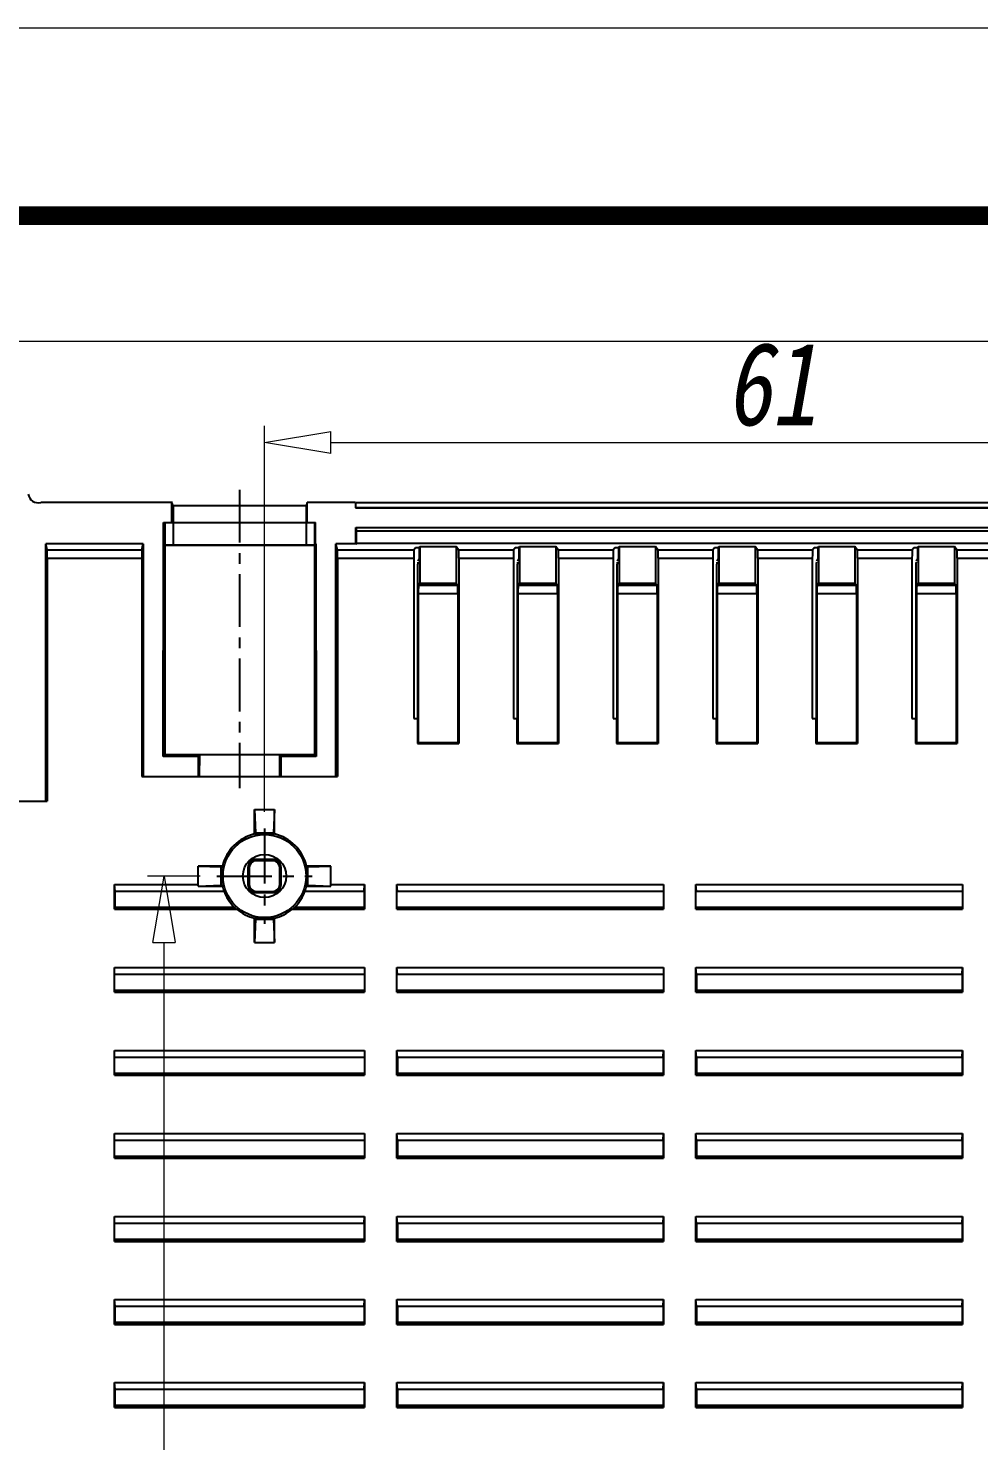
# Model space of a CAD drawing. Header units: millimetres. Extents: x 2151 to 2806, y 681 to 1136.
# Drawn here: x 2535.2 to 2592.5, y 1051.2 to 1136.3 of the extents above; entities that cross this region are included whole.
import ezdxf

# ---------------------------------------------------------------- set-up
doc = ezdxf.new("R2010")
doc.units = ezdxf.units.MM
doc.linetypes.add('CENTER', pattern=[50.8, 31.75, -6.35, 6.35, -6.35])
doc.layers.add('02___PRT_ALL_AXES', color=7, linetype='Continuous')
doc.layers.add('dim', color=82, linetype='Continuous', lineweight=9)
doc.layers.add('from', color=7, linetype='Continuous', lineweight=13)
doc.styles.add('wuwei', font='SimSun.ttf', dxfattribs={"width": 0.8, "oblique": 10})
doc.dimstyles.new('wuwei', dxfattribs={"dimscale": 2, "dimtxt": 2.5, "dimasz": 1.5, "dimexe": 0.3, "dimexo": 0.3, "dimgap": 0.5, "dimtad": 1, "dimdsep": 46, "dimtxsty": 'wuwei', "dimblk": 'CLOSEDBLANK', "dimcen": 0, "dimclrd": 42, "dimclre": 40, "dimclrt": 74, "dimazin": 2, "dimtfac": 1, "dimtofl": 0, "dimtmove": 0, "dimatfit": 3, "dimfxl": 0, "dimlwd": 5, "dimlwe": 5, "dimarcsym": 0})

# ---------------------------------------------------------------- blocks, each defined once
blk = doc.blocks.new('_ClosedBlank')
at = {"color": 0, "linetype": 'ByBlock', "lineweight": -2}
for p, q in [((-1, 0.167), (0, 0)), ((-1, 0.167), (-1, -0.167)), ((0, 0), (-1, -0.167))]:
    blk.add_line(p, q, dxfattribs=at)
blk = doc.blocks.new('*D11')
at = {"layer": 'Defpoints', "color": 0}
for p in [(2717.726, 1117.423), (2503.929, 1095.74), (2717.726, 1095.705)]:
    blk.add_point(p, dxfattribs=at)
at = {"layer": 'dim', "color": 40, "lineweight": 5}
for p, q in [((2503.929, 1096.739), (2503.929, 1118.422)), ((2717.726, 1096.704), (2717.726, 1118.422))]:
    blk.add_line(p, q, dxfattribs=at)
at = {"layer": 'dim', "color": 42, "lineweight": 5}
blk.add_line((2507.929, 1117.423), (2713.726, 1117.423), dxfattribs=at)
at = {"layer": 'dim', "color": 42, "lineweight": 5, "xscale": 4, "yscale": 4, "zscale": 4, "rotation": 180}
blk.add_blockref('_ClosedBlank', (2503.929, 1117.423), dxfattribs=at)
at = {"layer": 'dim', "color": 42, "lineweight": 5, "xscale": 4, "yscale": 4, "zscale": 4}
blk.add_blockref('_ClosedBlank', (2717.726, 1117.423), dxfattribs=at)
at = {"layer": 'dim', "color": 74, "insert": (2610.828, 1120.922), "char_height": 5, "attachment_point": 5, "style": 'wuwei'}
blk.add_mtext('213.8', dxfattribs=at)
blk = doc.blocks.new('*D13')
at = {"layer": 'Defpoints', "color": 0}
for p in [(2610.463, 1111.31), (2610.463, 1108.607), (2549.463, 1088.07)]:
    blk.add_point(p, dxfattribs=at)
at = {"layer": 'dim', "color": 40, "lineweight": 5}
for p, q in [((2549.463, 1089.07), (2549.463, 1112.31)), ((2610.463, 1109.606), (2610.463, 1112.31))]:
    blk.add_line(p, q, dxfattribs=at)
at = {"layer": 'dim', "color": 42, "lineweight": 5}
blk.add_line((2553.463, 1111.31), (2606.463, 1111.31), dxfattribs=at)
at = {"layer": 'dim', "color": 42, "lineweight": 5, "xscale": 4, "yscale": 4, "zscale": 4, "rotation": 180}
blk.add_blockref('_ClosedBlank', (2549.463, 1111.31), dxfattribs=at)
at = {"layer": 'dim', "color": 42, "lineweight": 5, "xscale": 4, "yscale": 4, "zscale": 4}
blk.add_blockref('_ClosedBlank', (2610.463, 1111.31), dxfattribs=at)
at = {"layer": 'dim', "color": 74, "insert": (2579.963, 1114.81), "char_height": 5, "attachment_point": 5, "style": 'wuwei'}
blk.add_mtext('61', dxfattribs=at)
blk = doc.blocks.new('*D16')
at = {"layer": 'Defpoints', "color": 0}
for p in [(2543.416, 1085.201), (2546.593, 1085.201), (2546.599, 996.201)]:
    blk.add_point(p, dxfattribs=at)
at = {"layer": 'dim', "color": 40, "lineweight": 5}
for p, q in [((2545.593, 1085.201), (2542.416, 1085.201)), ((2545.599, 996.201), (2542.416, 996.201))]:
    blk.add_line(p, q, dxfattribs=at)
at = {"layer": 'dim', "color": 42, "lineweight": 5}
blk.add_line((2543.416, 1000.201), (2543.416, 1081.201), dxfattribs=at)
at = {"layer": 'dim', "color": 42, "lineweight": 5, "xscale": 4, "yscale": 4, "zscale": 4}
for p, rotation in [((2543.416, 1085.201), 90), ((2543.416, 996.201), 270)]:
    blk.add_blockref('_ClosedBlank', p, dxfattribs=dict(at, rotation=rotation))
at = {"layer": 'dim', "color": 74, "insert": (2539.916, 1040.701), "char_height": 5, "attachment_point": 5, "rotation": 90, "style": 'wuwei'}
blk.add_mtext('89', dxfattribs=at)

msp = doc.modelspace()

# ---------------------------------------------------------------- linework, layer by layer
at = {"color": 1, "linetype": 'CENTER', "ltscale": 0.1}
msp.add_line((2547.963, 1108.455), (2547.963, 1090.49), dxfattribs=at)
at = {"color": 7, "linetype": 'Continuous'}
for p, q in [((2543.914, 1107.7), (2535.988, 1107.7)), ((2543.888, 1106.501), (2543.888, 1107.701)), ((2543.961, 1107.491), (2543.888, 1107.701)), ((2552.038, 1107.701), (2551.964, 1107.491)), ((2554.936, 1107.701), (2552.038, 1107.701)), ((2552.038, 1106.501), (2552.038, 1107.701)), ((2554.936, 1107.701), (2554.936, 1107.374)), ((2707.478, 1107.683), (2554.989, 1107.683)), ((2551.964, 1107.491), (2543.961, 1107.491)), ((2543.961, 1107.491), (2543.961, 1105.142)), ((2551.964, 1107.491), (2551.964, 1105.142)), ((2554.936, 1107.374), (2554.963, 1107.401)), ((2554.936, 1107.374), (2707.47, 1107.374)), ((2554.963, 1107.401), (2707.47, 1107.401)), ((2543.388, 1106.501), (2552.538, 1106.501)), ((2543.388, 1105.199), (2543.388, 1106.501)), ((2543.461, 1106.501), (2543.461, 1105.147)), ((2552.464, 1106.501), (2552.464, 1105.147)), ((2552.538, 1105.199), (2552.538, 1106.501)), ((2554.963, 1106.199), (2707.467, 1106.199)), ((2554.963, 1105.199), (2554.963, 1106.199)), ((2554.963, 1106.199), (2554.991, 1106.171)), ((2707.467, 1106.171), (2554.991, 1106.171)), ((2554.998, 1105.964), (2554.991, 1106.171)), ((2707.467, 1105.964), (2554.998, 1105.964)), ((2554.998, 1105.234), (2554.998, 1105.964)), ((2542.163, 1105.199), (2536.288, 1105.199)), ((2536.288, 1089.701), (2536.288, 1105.199)), ((2536.375, 1104.849), (2536.288, 1105.199)), ((2542.075, 1104.849), (2542.163, 1105.199)), ((2542.163, 1105.199), (2542.163, 1091.201)), ((2543.363, 1092.401), (2543.375, 1105.199)), ((2543.363, 1105.199), (2543.463, 1105.099)), ((2543.461, 1105.147), (2543.388, 1105.199)), ((2552.462, 1105.099), (2543.463, 1105.099)), ((2543.463, 1105.099), (2543.463, 1092.501)), ((2543.961, 1105.142), (2551.964, 1105.142)), ((2552.563, 1105.199), (2552.462, 1105.099)), ((2552.462, 1105.099), (2552.462, 1092.501)), ((2552.538, 1105.199), (2552.464, 1105.147)), ((2552.55, 1105.199), (2552.563, 1092.401)), ((2554.963, 1105.199), (2553.763, 1105.199)), ((2553.763, 1091.201), (2553.763, 1105.199)), ((2553.85, 1104.849), (2553.763, 1105.199)), ((2554.963, 1105.199), (2554.998, 1105.234)), ((2707.502, 1105.234), (2554.998, 1105.234)), ((2558.781, 1104.99), (2558.82, 1105.042)), ((2558.82, 1105.042), (2561.006, 1105.042)), ((2558.82, 1105.042), (2558.82, 1102.841)), ((2561.006, 1105.042), (2561.006, 1102.841)), ((2561.15, 1104.849), (2561.006, 1105.042)), ((2564.781, 1104.99), (2564.82, 1105.042)), ((2564.82, 1105.042), (2567.006, 1105.042)), ((2564.82, 1105.042), (2564.82, 1102.841)), ((2567.006, 1105.042), (2567.006, 1102.841)), ((2567.15, 1104.849), (2567.006, 1105.042)), ((2570.781, 1104.99), (2570.82, 1105.042)), ((2570.82, 1105.042), (2573.006, 1105.042)), ((2570.82, 1105.042), (2570.82, 1102.841)), ((2573.006, 1105.042), (2573.006, 1102.841)), ((2573.15, 1104.849), (2573.006, 1105.042)), ((2576.781, 1104.99), (2576.82, 1105.042)), ((2576.82, 1105.042), (2579.006, 1105.042)), ((2576.82, 1105.042), (2576.82, 1102.841)), ((2579.006, 1105.042), (2579.006, 1102.841)), ((2579.15, 1104.849), (2579.006, 1105.042)), ((2582.781, 1104.99), (2582.82, 1105.042)), ((2582.82, 1105.042), (2585.006, 1105.042)), ((2582.82, 1105.042), (2582.82, 1102.841)), ((2585.006, 1105.042), (2585.006, 1102.841)), ((2585.15, 1104.849), (2585.006, 1105.042)), ((2588.781, 1104.99), (2588.82, 1105.042)), ((2588.82, 1105.042), (2591.006, 1105.042)), ((2588.82, 1105.042), (2588.82, 1102.841)), ((2591.15, 1104.849), (2591.006, 1105.042)), ((2591.006, 1105.042), (2591.006, 1102.841)), ((2536.375, 1104.849), (2542.075, 1104.849)), ((2536.379, 1104.35), (2536.379, 1089.701)), ((2536.379, 1104.35), (2542.071, 1104.35)), ((2542.071, 1104.35), (2542.071, 1091.201)), ((2553.85, 1104.849), (2558.457, 1104.849)), ((2553.854, 1104.35), (2558.444, 1104.35)), ((2553.854, 1104.35), (2553.854, 1091.201)), ((2558.444, 1104.35), (2558.444, 1094.682)), ((2558.457, 1104.849), (2558.562, 1104.99)), ((2558.562, 1104.99), (2558.781, 1104.99)), ((2558.781, 1104.289), (2558.694, 1104.173)), ((2558.781, 1104.99), (2558.781, 1104.289)), ((2561.15, 1104.849), (2564.457, 1104.849)), ((2561.163, 1104.35), (2564.444, 1104.35)), ((2561.163, 1104.35), (2561.163, 1093.182)), ((2564.444, 1104.35), (2564.444, 1094.682)), ((2564.457, 1104.849), (2564.562, 1104.99)), ((2564.562, 1104.99), (2564.781, 1104.99)), ((2564.781, 1104.289), (2564.694, 1104.173)), ((2564.781, 1104.99), (2564.781, 1104.289)), ((2567.15, 1104.849), (2570.457, 1104.849)), ((2567.163, 1104.35), (2570.444, 1104.35)), ((2567.163, 1104.35), (2567.163, 1093.182)), ((2570.444, 1104.35), (2570.444, 1094.682)), ((2570.457, 1104.849), (2570.562, 1104.99)), ((2570.562, 1104.99), (2570.781, 1104.99)), ((2570.781, 1104.289), (2570.694, 1104.173)), ((2570.781, 1104.99), (2570.781, 1104.289)), ((2573.15, 1104.849), (2576.457, 1104.849)), ((2573.163, 1104.35), (2576.444, 1104.35)), ((2573.163, 1104.35), (2573.163, 1093.182)), ((2576.444, 1104.35), (2576.444, 1094.682)), ((2576.457, 1104.849), (2576.562, 1104.99)), ((2576.562, 1104.99), (2576.781, 1104.99)), ((2576.781, 1104.289), (2576.694, 1104.173)), ((2576.781, 1104.99), (2576.781, 1104.289)), ((2579.15, 1104.849), (2582.457, 1104.849)), ((2579.163, 1104.35), (2582.444, 1104.35)), ((2579.163, 1104.35), (2579.163, 1093.182)), ((2582.444, 1104.35), (2582.444, 1094.682)), ((2582.457, 1104.849), (2582.562, 1104.99)), ((2582.562, 1104.99), (2582.781, 1104.99)), ((2582.781, 1104.289), (2582.694, 1104.173)), ((2582.781, 1104.99), (2582.781, 1104.289)), ((2585.15, 1104.849), (2588.457, 1104.849)), ((2585.163, 1104.35), (2588.444, 1104.35)), ((2585.163, 1104.35), (2585.163, 1093.182)), ((2588.444, 1104.35), (2588.444, 1094.682)), ((2588.457, 1104.849), (2588.562, 1104.99)), ((2588.562, 1104.99), (2588.781, 1104.99)), ((2588.781, 1104.289), (2588.694, 1104.173)), ((2588.781, 1104.99), (2588.781, 1104.289)), ((2591.15, 1104.849), (2594.457, 1104.849)), ((2591.163, 1104.35), (2594.444, 1104.35)), ((2591.163, 1104.35), (2591.163, 1093.182)), ((2558.681, 1103.674), (2558.681, 1094.701)), ((2564.681, 1103.674), (2564.681, 1094.701)), ((2570.681, 1103.674), (2570.681, 1094.701)), ((2576.681, 1103.674), (2576.681, 1094.701)), ((2582.681, 1103.674), (2582.681, 1094.701)), ((2588.681, 1103.674), (2588.681, 1094.701)), ((2558.82, 1102.841), (2558.733, 1102.725)), ((2558.733, 1102.725), (2561.092, 1102.725)), ((2558.82, 1102.841), (2561.006, 1102.841)), ((2561.006, 1102.841), (2561.092, 1102.725)), ((2564.82, 1102.841), (2564.733, 1102.725)), ((2564.733, 1102.725), (2567.092, 1102.725)), ((2564.82, 1102.841), (2567.006, 1102.841)), ((2567.006, 1102.841), (2567.092, 1102.725)), ((2570.82, 1102.841), (2570.733, 1102.725)), ((2570.733, 1102.725), (2573.092, 1102.725)), ((2570.82, 1102.841), (2573.006, 1102.841)), ((2573.006, 1102.841), (2573.092, 1102.725)), ((2576.82, 1102.841), (2576.733, 1102.725)), ((2576.733, 1102.725), (2579.092, 1102.725)), ((2576.82, 1102.841), (2579.006, 1102.841)), ((2579.006, 1102.841), (2579.092, 1102.725)), ((2582.82, 1102.841), (2582.733, 1102.725)), ((2582.733, 1102.725), (2585.092, 1102.725)), ((2582.82, 1102.841), (2585.006, 1102.841)), ((2585.006, 1102.841), (2585.092, 1102.725)), ((2588.82, 1102.841), (2588.733, 1102.725)), ((2588.733, 1102.725), (2591.092, 1102.725)), ((2588.82, 1102.841), (2591.006, 1102.841)), ((2591.006, 1102.841), (2591.092, 1102.725)), ((2558.72, 1102.225), (2561.105, 1102.225)), ((2558.72, 1102.225), (2558.72, 1093.239)), ((2561.105, 1102.225), (2561.105, 1093.239)), ((2564.72, 1102.225), (2567.105, 1102.225)), ((2564.72, 1102.225), (2564.72, 1093.239)), ((2567.105, 1102.225), (2567.105, 1093.239)), ((2570.72, 1102.225), (2573.105, 1102.225)), ((2570.72, 1102.225), (2570.72, 1093.239)), ((2573.105, 1102.225), (2573.105, 1093.239)), ((2576.72, 1102.225), (2579.105, 1102.225)), ((2576.72, 1102.225), (2576.72, 1093.239)), ((2579.105, 1102.225), (2579.105, 1093.239)), ((2582.72, 1102.225), (2585.105, 1102.225)), ((2582.72, 1102.225), (2582.72, 1093.239)), ((2585.105, 1102.225), (2585.105, 1093.239)), ((2588.72, 1102.225), (2591.105, 1102.225)), ((2588.72, 1102.225), (2588.72, 1093.239)), ((2591.105, 1102.225), (2591.105, 1093.239)), ((2558.444, 1094.682), (2558.663, 1094.682)), ((2558.663, 1094.682), (2558.681, 1094.701)), ((2558.663, 1094.682), (2558.663, 1093.182)), ((2564.444, 1094.682), (2564.663, 1094.682)), ((2564.663, 1094.682), (2564.681, 1094.701)), ((2564.663, 1094.682), (2564.663, 1093.182)), ((2570.444, 1094.682), (2570.663, 1094.682)), ((2570.663, 1094.682), (2570.681, 1094.701)), ((2570.663, 1094.682), (2570.663, 1093.182)), ((2576.444, 1094.682), (2576.663, 1094.682)), ((2576.663, 1094.682), (2576.681, 1094.701)), ((2576.663, 1094.682), (2576.663, 1093.182)), ((2582.444, 1094.682), (2582.663, 1094.682)), ((2582.663, 1094.682), (2582.681, 1094.701)), ((2582.663, 1094.682), (2582.663, 1093.182)), ((2588.444, 1094.682), (2588.663, 1094.682)), ((2588.663, 1094.682), (2588.681, 1094.701)), ((2588.663, 1094.682), (2588.663, 1093.182)), ((2558.72, 1093.239), (2558.663, 1093.182)), ((2558.663, 1093.182), (2561.163, 1093.182)), ((2558.72, 1093.239), (2561.105, 1093.239)), ((2561.105, 1093.239), (2561.163, 1093.182)), ((2564.72, 1093.239), (2564.663, 1093.182)), ((2564.663, 1093.182), (2567.163, 1093.182)), ((2564.72, 1093.239), (2567.105, 1093.239)), ((2567.105, 1093.239), (2567.163, 1093.182)), ((2570.72, 1093.239), (2570.663, 1093.182)), ((2570.663, 1093.182), (2573.163, 1093.182)), ((2570.72, 1093.239), (2573.105, 1093.239)), ((2573.105, 1093.239), (2573.163, 1093.182)), ((2576.72, 1093.239), (2576.663, 1093.182)), ((2576.663, 1093.182), (2579.163, 1093.182)), ((2576.72, 1093.239), (2579.105, 1093.239)), ((2579.105, 1093.239), (2579.163, 1093.182)), ((2582.72, 1093.239), (2582.663, 1093.182)), ((2582.663, 1093.182), (2585.163, 1093.182)), ((2582.72, 1093.239), (2585.105, 1093.239)), ((2585.105, 1093.239), (2585.163, 1093.182)), ((2588.72, 1093.239), (2588.663, 1093.182)), ((2588.663, 1093.182), (2591.163, 1093.182)), ((2588.72, 1093.239), (2591.105, 1093.239)), ((2591.105, 1093.239), (2591.163, 1093.182)), ((2543.463, 1092.501), (2543.363, 1092.401)), ((2545.463, 1092.401), (2543.363, 1092.401)), ((2552.462, 1092.501), (2543.463, 1092.501)), ((2545.463, 1092.401), (2545.559, 1092.497)), ((2545.463, 1092.401), (2545.463, 1091.201)), ((2545.554, 1091.201), (2545.559, 1092.497)), ((2550.366, 1092.497), (2550.371, 1091.201)), ((2550.366, 1092.497), (2550.463, 1092.401)), ((2552.563, 1092.401), (2550.463, 1092.401)), ((2550.463, 1091.201), (2550.463, 1092.401)), ((2552.462, 1092.501), (2552.563, 1092.401)), ((2542.071, 1091.201), (2553.854, 1091.201)), ((2525.246, 1089.701), (2536.379, 1089.701)), ((2548.863, 1087.734), (2548.863, 1089.201)), ((2548.863, 1089.201), (2550.063, 1089.201)), ((2548.863, 1089.201), (2548.915, 1087.804)), ((2550.063, 1089.201), (2550.01, 1087.804)), ((2550.063, 1087.734), (2550.063, 1089.201)), ((2548.863, 1087.734), (2548.915, 1087.675)), ((2548.915, 1087.804), (2548.915, 1087.675)), ((2548.915, 1087.804), (2550.01, 1087.804)), ((2550.01, 1087.804), (2550.01, 1087.675)), ((2550.063, 1087.734), (2550.01, 1087.675)), ((2545.463, 1084.601), (2545.463, 1085.801)), ((2546.929, 1085.801), (2545.463, 1085.801)), ((2545.463, 1085.801), (2546.859, 1085.748)), ((2546.859, 1084.653), (2546.859, 1085.748)), ((2546.859, 1085.748), (2546.989, 1085.748)), ((2546.929, 1085.801), (2546.989, 1085.748)), ((2548.462, 1085.701), (2548.462, 1084.701)), ((2548.54, 1085.701), (2548.462, 1085.701)), ((2548.54, 1085.701), (2548.54, 1084.701)), ((2548.963, 1086.123), (2548.963, 1086.201)), ((2549.963, 1086.201), (2548.963, 1086.201)), ((2549.963, 1086.123), (2548.963, 1086.123)), ((2549.963, 1086.123), (2549.963, 1086.201)), ((2550.385, 1084.701), (2550.385, 1085.701)), ((2550.385, 1085.701), (2550.463, 1085.701)), ((2550.463, 1084.701), (2550.463, 1085.701)), ((2551.996, 1085.801), (2551.937, 1085.748)), ((2551.937, 1085.748), (2552.066, 1085.748)), ((2553.463, 1085.801), (2551.996, 1085.801)), ((2552.066, 1085.748), (2553.463, 1085.801)), ((2552.066, 1084.653), (2552.066, 1085.748)), ((2553.463, 1084.601), (2553.463, 1085.801)), ((2540.436, 1083.201), (2540.436, 1084.701)), ((2540.463, 1084.299), (2540.436, 1084.701)), ((2540.436, 1084.701), (2545.463, 1084.701)), ((2545.463, 1084.601), (2546.859, 1084.653)), ((2546.859, 1084.653), (2546.989, 1084.653)), ((2546.989, 1084.653), (2546.928, 1084.6)), ((2548.54, 1084.701), (2548.462, 1084.701)), ((2550.385, 1084.701), (2550.463, 1084.701)), ((2551.937, 1084.653), (2552.066, 1084.653)), ((2551.997, 1084.6), (2551.937, 1084.653)), ((2552.066, 1084.653), (2553.463, 1084.601)), ((2553.463, 1084.701), (2555.489, 1084.701)), ((2555.463, 1084.299), (2555.489, 1084.701)), ((2555.489, 1084.701), (2555.489, 1083.201)), ((2557.436, 1083.201), (2557.436, 1084.701)), ((2557.436, 1084.701), (2573.489, 1084.701)), ((2557.463, 1084.299), (2557.436, 1084.701)), ((2573.489, 1084.701), (2573.489, 1083.201)), ((2575.436, 1084.701), (2591.489, 1084.701)), ((2575.436, 1083.201), (2575.436, 1084.701)), ((2575.463, 1084.299), (2575.436, 1084.701)), ((2591.489, 1084.701), (2591.489, 1083.201)), ((2540.463, 1083.332), (2540.463, 1084.299)), ((2540.463, 1084.299), (2547.015, 1084.299)), ((2545.463, 1084.6), (2546.928, 1084.6)), ((2548.963, 1084.278), (2548.963, 1084.2)), ((2548.963, 1084.278), (2549.963, 1084.278)), ((2548.963, 1084.2), (2549.963, 1084.2)), ((2549.963, 1084.278), (2549.963, 1084.2)), ((2551.911, 1084.299), (2555.463, 1084.299)), ((2551.997, 1084.6), (2553.463, 1084.6)), ((2555.463, 1084.299), (2555.463, 1083.332)), ((2557.463, 1084.299), (2573.463, 1084.299)), ((2575.463, 1084.299), (2591.463, 1084.299)), ((2540.436, 1083.201), (2540.45, 1083.271)), ((2540.436, 1083.201), (2547.796, 1083.201)), ((2540.463, 1083.332), (2547.642, 1083.332)), ((2540.463, 1083.271), (2547.711, 1083.271)), ((2551.13, 1083.201), (2555.489, 1083.201)), ((2551.214, 1083.271), (2555.463, 1083.271)), ((2551.283, 1083.332), (2555.463, 1083.332)), ((2555.489, 1083.201), (2555.475, 1083.271)), ((2557.436, 1083.201), (2573.489, 1083.201)), ((2557.463, 1083.332), (2573.463, 1083.332)), ((2557.463, 1083.271), (2573.463, 1083.271)), ((2575.436, 1083.201), (2591.489, 1083.201)), ((2575.463, 1083.332), (2591.463, 1083.332)), ((2575.463, 1083.271), (2591.463, 1083.271)), ((2548.863, 1082.667), (2548.915, 1082.727)), ((2548.863, 1081.201), (2548.863, 1082.667)), ((2548.915, 1082.597), (2548.863, 1081.201)), ((2548.915, 1082.727), (2548.915, 1082.597)), ((2548.915, 1082.597), (2550.01, 1082.597)), ((2550.01, 1082.727), (2550.01, 1082.597)), ((2550.063, 1082.667), (2550.01, 1082.727)), ((2550.01, 1082.597), (2550.063, 1081.201)), ((2550.063, 1081.201), (2550.063, 1082.667)), ((2548.863, 1081.201), (2550.063, 1081.201)), ((2540.436, 1078.201), (2540.436, 1079.701)), ((2540.436, 1079.701), (2555.489, 1079.701)), ((2555.489, 1079.701), (2555.489, 1078.201)), ((2557.436, 1078.201), (2557.436, 1079.701)), ((2557.436, 1079.701), (2573.489, 1079.701)), ((2557.463, 1079.299), (2557.436, 1079.701)), ((2573.489, 1079.701), (2573.489, 1078.201)), ((2575.436, 1079.701), (2591.489, 1079.701)), ((2575.436, 1078.201), (2575.436, 1079.701)), ((2575.463, 1079.299), (2575.436, 1079.701)), ((2591.463, 1079.299), (2591.489, 1079.701)), ((2591.489, 1079.701), (2591.489, 1078.201)), ((2540.463, 1079.299), (2555.463, 1079.299)), ((2557.463, 1079.299), (2573.463, 1079.299)), ((2575.463, 1079.299), (2591.463, 1079.299)), ((2575.463, 1079.299), (2575.463, 1078.332)), ((2591.463, 1079.299), (2591.463, 1078.332)), ((2540.436, 1078.201), (2555.489, 1078.201)), ((2540.463, 1078.332), (2555.463, 1078.332)), ((2540.463, 1078.271), (2555.463, 1078.271)), ((2557.436, 1078.201), (2573.489, 1078.201)), ((2557.463, 1078.332), (2573.463, 1078.332)), ((2557.463, 1078.271), (2573.463, 1078.271)), ((2575.436, 1078.201), (2575.45, 1078.271)), ((2575.436, 1078.201), (2591.489, 1078.201)), ((2575.463, 1078.332), (2591.463, 1078.332)), ((2575.463, 1078.271), (2591.463, 1078.271)), ((2591.489, 1078.201), (2591.475, 1078.271)), ((2540.436, 1073.201), (2540.436, 1074.701)), ((2540.436, 1074.701), (2555.489, 1074.701)), ((2555.489, 1074.701), (2555.489, 1073.201)), ((2557.436, 1073.201), (2557.436, 1074.701)), ((2557.463, 1074.299), (2557.436, 1074.701)), ((2557.436, 1074.701), (2573.489, 1074.701)), ((2573.463, 1074.299), (2573.489, 1074.701)), ((2573.489, 1074.701), (2573.489, 1073.201)), ((2575.436, 1074.701), (2591.489, 1074.701)), ((2575.436, 1073.201), (2575.436, 1074.701)), ((2575.463, 1074.299), (2575.436, 1074.701)), ((2591.463, 1074.299), (2591.489, 1074.701)), ((2591.489, 1074.701), (2591.489, 1073.201)), ((2540.463, 1074.299), (2555.463, 1074.299)), ((2557.463, 1074.299), (2557.463, 1073.332)), ((2557.463, 1074.299), (2573.463, 1074.299)), ((2573.463, 1074.299), (2573.463, 1073.332)), ((2575.463, 1074.299), (2591.463, 1074.299)), ((2575.463, 1074.299), (2575.463, 1073.332)), ((2591.463, 1074.299), (2591.463, 1073.332)), ((2540.436, 1073.201), (2555.489, 1073.201)), ((2540.463, 1073.332), (2555.463, 1073.332)), ((2540.463, 1073.271), (2555.463, 1073.271)), ((2557.436, 1073.201), (2557.45, 1073.271)), ((2557.436, 1073.201), (2573.489, 1073.201)), ((2557.463, 1073.332), (2573.463, 1073.332)), ((2557.463, 1073.271), (2573.463, 1073.271)), ((2573.489, 1073.201), (2573.475, 1073.271)), ((2575.436, 1073.201), (2575.45, 1073.271)), ((2575.436, 1073.201), (2591.489, 1073.201)), ((2575.463, 1073.332), (2591.463, 1073.332)), ((2575.463, 1073.271), (2591.463, 1073.271)), ((2591.489, 1073.201), (2591.475, 1073.271)), ((2540.436, 1068.201), (2540.436, 1069.701)), ((2540.436, 1069.701), (2555.489, 1069.701)), ((2555.489, 1069.701), (2555.489, 1068.201)), ((2557.436, 1068.201), (2557.436, 1069.701)), ((2557.463, 1069.299), (2557.436, 1069.701)), ((2557.436, 1069.701), (2573.489, 1069.701)), ((2573.463, 1069.299), (2573.489, 1069.701)), ((2573.489, 1069.701), (2573.489, 1068.201)), ((2575.436, 1068.201), (2575.436, 1069.701)), ((2575.436, 1069.701), (2591.489, 1069.701)), ((2575.463, 1069.299), (2575.436, 1069.701)), ((2591.463, 1069.299), (2591.489, 1069.701)), ((2591.489, 1069.701), (2591.489, 1068.201)), ((2540.463, 1069.299), (2555.463, 1069.299)), ((2557.463, 1069.299), (2557.463, 1068.332)), ((2557.463, 1069.299), (2573.463, 1069.299)), ((2573.463, 1069.299), (2573.463, 1068.332)), ((2575.463, 1069.299), (2575.463, 1068.332)), ((2575.463, 1069.299), (2591.463, 1069.299)), ((2591.463, 1069.299), (2591.463, 1068.332)), ((2540.436, 1068.201), (2555.489, 1068.201)), ((2540.463, 1068.332), (2555.463, 1068.332)), ((2540.463, 1068.271), (2555.463, 1068.271)), ((2557.436, 1068.201), (2557.45, 1068.271)), ((2557.436, 1068.201), (2573.489, 1068.201)), ((2557.463, 1068.332), (2573.463, 1068.332)), ((2557.463, 1068.271), (2573.463, 1068.271)), ((2573.489, 1068.201), (2573.475, 1068.271)), ((2575.436, 1068.201), (2575.45, 1068.271)), ((2575.436, 1068.201), (2591.489, 1068.201)), ((2575.463, 1068.332), (2591.463, 1068.332)), ((2575.463, 1068.271), (2591.463, 1068.271)), ((2591.489, 1068.201), (2591.475, 1068.271)), ((2540.436, 1063.201), (2540.436, 1064.701)), ((2540.436, 1064.701), (2555.489, 1064.701)), ((2540.463, 1064.299), (2555.463, 1064.299)), ((2555.463, 1064.299), (2555.489, 1064.701)), ((2555.463, 1064.299), (2555.463, 1063.332)), ((2555.489, 1064.701), (2555.489, 1063.201)), ((2557.436, 1063.201), (2557.436, 1064.701)), ((2557.463, 1064.299), (2557.436, 1064.701)), ((2557.436, 1064.701), (2573.489, 1064.701)), ((2557.463, 1064.299), (2557.463, 1063.332)), ((2557.463, 1064.299), (2573.463, 1064.299)), ((2573.463, 1064.299), (2573.489, 1064.701)), ((2573.463, 1064.299), (2573.463, 1063.332)), ((2573.489, 1064.701), (2573.489, 1063.201)), ((2575.436, 1063.201), (2575.436, 1064.701)), ((2575.436, 1064.701), (2591.489, 1064.701)), ((2575.463, 1064.299), (2575.436, 1064.701)), ((2575.463, 1064.299), (2575.463, 1063.332)), ((2575.463, 1064.299), (2591.463, 1064.299)), ((2591.463, 1064.299), (2591.489, 1064.701)), ((2591.463, 1064.299), (2591.463, 1063.332)), ((2591.489, 1064.701), (2591.489, 1063.201)), ((2540.436, 1063.201), (2555.489, 1063.201)), ((2540.463, 1063.332), (2555.463, 1063.332)), ((2540.463, 1063.271), (2555.463, 1063.271)), ((2557.436, 1063.201), (2557.45, 1063.271)), ((2557.436, 1063.201), (2573.489, 1063.201)), ((2557.463, 1063.332), (2573.463, 1063.332)), ((2557.463, 1063.271), (2573.463, 1063.271)), ((2573.489, 1063.201), (2573.475, 1063.271)), ((2575.436, 1063.201), (2575.45, 1063.271)), ((2575.436, 1063.201), (2591.489, 1063.201)), ((2575.463, 1063.332), (2591.463, 1063.332)), ((2575.463, 1063.271), (2591.463, 1063.271)), ((2591.489, 1063.201), (2591.475, 1063.271)), ((2540.436, 1058.201), (2540.436, 1059.701)), ((2540.463, 1059.299), (2540.436, 1059.701)), ((2540.436, 1059.701), (2555.489, 1059.701)), ((2540.463, 1058.332), (2540.463, 1059.299)), ((2540.463, 1059.299), (2555.463, 1059.299)), ((2555.463, 1059.299), (2555.489, 1059.701)), ((2555.463, 1059.299), (2555.463, 1058.332)), ((2555.489, 1059.701), (2555.489, 1058.201)), ((2557.463, 1059.299), (2557.436, 1059.701)), ((2557.436, 1058.201), (2557.436, 1059.701)), ((2557.436, 1059.701), (2573.489, 1059.701)), ((2557.463, 1059.299), (2557.463, 1058.332)), ((2557.463, 1059.299), (2573.463, 1059.299)), ((2573.463, 1059.299), (2573.489, 1059.701)), ((2573.463, 1059.299), (2573.463, 1058.332)), ((2573.489, 1059.701), (2573.489, 1058.201)), ((2575.436, 1058.201), (2575.436, 1059.701)), ((2575.463, 1059.299), (2575.436, 1059.701)), ((2575.436, 1059.701), (2591.489, 1059.701)), ((2575.463, 1059.299), (2575.463, 1058.332)), ((2575.463, 1059.299), (2591.463, 1059.299)), ((2591.463, 1059.299), (2591.489, 1059.701)), ((2591.463, 1059.299), (2591.463, 1058.332)), ((2591.489, 1059.701), (2591.489, 1058.201)), ((2540.436, 1058.201), (2540.45, 1058.271)), ((2540.463, 1058.332), (2555.463, 1058.332)), ((2540.463, 1058.271), (2555.463, 1058.271)), ((2555.489, 1058.201), (2555.475, 1058.271)), ((2557.436, 1058.201), (2557.45, 1058.271)), ((2557.463, 1058.332), (2573.463, 1058.332)), ((2557.463, 1058.271), (2573.463, 1058.271)), ((2573.489, 1058.201), (2573.475, 1058.271)), ((2575.436, 1058.201), (2575.45, 1058.271)), ((2575.463, 1058.332), (2591.463, 1058.332)), ((2575.463, 1058.271), (2591.463, 1058.271)), ((2591.489, 1058.201), (2591.475, 1058.271)), ((2540.436, 1058.201), (2555.489, 1058.201)), ((2557.436, 1058.201), (2573.489, 1058.201)), ((2575.436, 1058.201), (2591.489, 1058.201)), ((2540.436, 1053.201), (2540.436, 1054.701)), ((2540.463, 1054.299), (2540.436, 1054.701)), ((2540.436, 1054.701), (2555.489, 1054.701)), ((2540.463, 1053.332), (2540.463, 1054.299)), ((2540.463, 1054.299), (2555.463, 1054.299)), ((2555.463, 1054.299), (2555.489, 1054.701)), ((2555.463, 1054.299), (2555.463, 1053.332)), ((2555.489, 1054.701), (2555.489, 1053.201)), ((2557.463, 1054.299), (2557.436, 1054.701)), ((2557.436, 1053.201), (2557.436, 1054.701)), ((2557.436, 1054.701), (2573.489, 1054.701)), ((2557.463, 1054.299), (2557.463, 1053.332)), ((2557.463, 1054.299), (2573.463, 1054.299)), ((2573.463, 1054.299), (2573.489, 1054.701)), ((2573.463, 1054.299), (2573.463, 1053.332)), ((2573.489, 1054.701), (2573.489, 1053.201)), ((2575.436, 1053.201), (2575.436, 1054.701)), ((2575.463, 1054.299), (2575.436, 1054.701)), ((2575.436, 1054.701), (2591.489, 1054.701)), ((2575.463, 1054.299), (2575.463, 1053.332)), ((2575.463, 1054.299), (2591.463, 1054.299)), ((2591.463, 1054.299), (2591.489, 1054.701)), ((2591.463, 1054.299), (2591.463, 1053.332)), ((2591.489, 1054.701), (2591.489, 1053.201)), ((2540.436, 1053.201), (2540.45, 1053.271)), ((2540.436, 1053.201), (2555.489, 1053.201)), ((2540.463, 1053.332), (2555.463, 1053.332)), ((2540.463, 1053.271), (2555.463, 1053.271)), ((2555.489, 1053.201), (2555.475, 1053.271)), ((2557.436, 1053.201), (2557.45, 1053.271)), ((2557.436, 1053.201), (2573.489, 1053.201)), ((2557.463, 1053.332), (2573.463, 1053.332)), ((2557.463, 1053.271), (2573.463, 1053.271)), ((2573.489, 1053.201), (2573.475, 1053.271)), ((2575.436, 1053.201), (2575.45, 1053.271)), ((2575.436, 1053.201), (2591.489, 1053.201)), ((2575.463, 1053.332), (2591.463, 1053.332)), ((2575.463, 1053.271), (2591.463, 1053.271)), ((2591.489, 1053.201), (2591.475, 1053.271))]:
    msp.add_line(p, q, dxfattribs=at)
at = {"color": 1, "linetype": 'CENTER', "ltscale": 0.104355}
for p, q in [((2549.463, 1088.07), (2549.463, 1082.331)), ((2546.593, 1085.201), (2552.332, 1085.201))]:
    msp.add_line(p, q, dxfattribs=at)
at = {"color": 7, "linetype": 'Continuous'}
msp.add_circle((2549.463, 1085.201), 2.5, dxfattribs=at)
for centre, radius, start, end in [((2535.834, 1108.282), 0.601, 187.7303, 284.85495), ((2549.463, 1085.201), 2.604, 103.32331, 166.67669), ((2549.463, 1085.201), 2.534, 77.51813, 102.48187), ((2549.463, 1085.201), 2.604, 13.32331, 76.67669), ((2549.463, 1085.201), 2.534, 167.51813, 192.48187), ((2548.963, 1085.701), 0.501, 90, 180), ((2548.963, 1085.701), 0.422, 90, 180), ((2549.963, 1085.701), 0.501, 0, 90), ((2549.963, 1085.701), 0.422, 0, 90), ((2549.463, 1085.201), 2.534, 347.51813, 12.48187), ((2548.963, 1084.701), 0.501, 180, 270), ((2548.963, 1084.701), 0.422, 180, 270), ((2549.963, 1084.701), 0.501, 270, 0), ((2549.963, 1084.701), 0.422, 270, 0), ((2549.463, 1085.201), 2.609, 200.22528, 225.75053), ((2549.463, 1085.201), 2.609, 314.24947, 339.77472), ((2549.463, 1085.201), 2.604, 230.18826, 256.67669), ((2549.463, 1085.201), 2.604, 283.32331, 309.81174), ((2549.463, 1085.201), 2.534, 257.51813, 282.48187)]:
    msp.add_arc(centre, radius, start, end, dxfattribs=at)
for centre, major_axis, ratio, start_param, end_param in [((2543.961, 1105.147), (0.5, 0), 0.008727, -3.129375, -1.570796), ((2551.964, 1105.147), (0.5, 0), 0.008727, -1.570796, -0.012217), ((2536.375, 1104.35), (0, -0.5), 0.008727, 1.570796, 3.106686), ((2542.075, 1104.35), (0, -0.5), 0.008727, -3.106686, -1.570796), ((2553.85, 1104.35), (0, -0.5), 0.008727, 1.570796, 3.106686), ((2558.457, 1104.35), (0, -0.5), 0.026186, -3.106686, -1.570796), ((2561.15, 1104.35), (0, -0.5), 0.026186, 1.570796, 3.106686), ((2564.457, 1104.35), (0, -0.5), 0.026186, -3.106686, -1.570796), ((2567.15, 1104.35), (0, -0.5), 0.026186, 1.570796, 3.106686), ((2570.457, 1104.35), (0, -0.5), 0.026186, -3.106686, -1.570796), ((2573.15, 1104.35), (0, -0.5), 0.026186, 1.570796, 3.106686), ((2576.457, 1104.35), (0, -0.5), 0.026186, -3.106686, -1.570796), ((2579.15, 1104.35), (0, -0.5), 0.026186, 1.570796, 3.106686), ((2582.457, 1104.35), (0, -0.5), 0.026186, -3.106686, -1.570796), ((2585.15, 1104.35), (0, -0.5), 0.026186, 1.570796, 3.106686), ((2588.457, 1104.35), (0, -0.5), 0.026186, -3.106686, -1.570796), ((2591.15, 1104.35), (0, -0.5), 0.026186, 1.570796, 3.106686), ((2558.694, 1103.674), (0, -0.5), 0.026186, -2.594819, -1.570796), ((2564.694, 1103.674), (0, -0.5), 0.026186, -2.594819, -1.570796), ((2570.694, 1103.674), (0, -0.5), 0.026186, -2.594819, -1.570796), ((2576.694, 1103.674), (0, -0.5), 0.026186, -2.594819, -1.570796), ((2582.694, 1103.674), (0, -0.5), 0.026186, -2.594819, -1.570796), ((2588.694, 1103.674), (0, -0.5), 0.026186, -2.594819, -1.570796), ((2558.733, 1102.225), (0, -0.5), 0.026186, -3.106686, -1.570796), ((2561.092, 1102.225), (0, -0.5), 0.026186, 1.570796, 3.106686), ((2564.733, 1102.225), (0, -0.5), 0.026186, -3.106686, -1.570796), ((2567.092, 1102.225), (0, -0.5), 0.026186, 1.570796, 3.106686), ((2570.733, 1102.225), (0, -0.5), 0.026186, -3.106686, -1.570796), ((2573.092, 1102.225), (0, -0.5), 0.026186, 1.570796, 3.106686), ((2576.733, 1102.225), (0, -0.5), 0.026186, -3.106686, -1.570796), ((2579.092, 1102.225), (0, -0.5), 0.026186, 1.570796, 3.106686), ((2582.733, 1102.225), (0, -0.5), 0.026186, -3.106686, -1.570796), ((2585.092, 1102.225), (0, -0.5), 0.026186, 1.570796, 3.106686), ((2588.733, 1102.225), (0, -0.5), 0.026186, -3.106686, -1.570796), ((2591.092, 1102.225), (0, -0.5), 0.026186, 1.570796, 3.106686), ((2549.463, 1085.167), (0, -2.598), 0.999915, -1.350686, -1.230051), ((2549.463, 1085.167), (0, -2.598), 0.999915, 1.230051, 1.350686), ((2549.463, 1085.308), (0, -2.688), 0.999204, 5.538344, 5.613508), ((2549.463, 1085.308), (0, -2.688), 0.999204, 0.669677, 0.744842)]:
    msp.add_ellipse(centre, major_axis=major_axis, ratio=ratio, start_param=start_param, end_param=end_param, dxfattribs=at)
at = {"layer": '02___PRT_ALL_AXES', "color": 7, "linetype": 'Continuous'}
msp.add_circle((2549.463, 1085.201), 1.3, dxfattribs=at)
at = {"layer": 'from'}
msp.add_lwpolyline([(2151.068, 680.947), (2806.279, 680.947), (2806.279, 1136.259), (2151.068, 1136.259)], close=True, dxfattribs=at)
at = {"layer": 'from', "const_width": 1.129}
msp.add_lwpolyline([(2162.36, 692.239), (2162.36, 1124.967), (2794.987, 1124.967), (2794.987, 692.239), (2162.36, 692.239)], dxfattribs=at)

# ---------------------------------------------------------------- dimensions: what is measured, and where the dimension line sits
at = {"layer": 'dim', "color": 7}
for base, p1, p2, picture, middle in [((2717.726, 1117.423), (2503.929, 1095.74), (2717.726, 1095.705), '*D11', (2610.828, 1117.423)), ((2610.463, 1111.31), (2549.463, 1088.07), (2610.463, 1108.607), '*D13', (2579.963, 1111.31))]:
    dim = msp.add_linear_dim(base=base, p1=p1, p2=p2, dimstyle='wuwei', override={"dimasz": 2, "dimexe": 0.49975, "dimexo": 0.49975, "dimgap": 0.49975}, dxfattribs=at)
    dim.commit()
    dim.dimension.update_dxf_attribs({"geometry": picture, "text_midpoint": middle, "dimtype": 160})
dim = msp.add_linear_dim(base=(2543.416, 1085.201), p1=(2546.599, 996.201), p2=(2546.593, 1085.201), angle=90, dimstyle='wuwei', override={"dimasz": 2, "dimexe": 0.49975, "dimexo": 0.49975, "dimgap": 0.49975}, dxfattribs=at)
dim.commit()
dim.dimension.update_dxf_attribs({"geometry": '*D16', "text_midpoint": (2539.916, 1040.701)})

doc.saveas('drawing.dxf')
